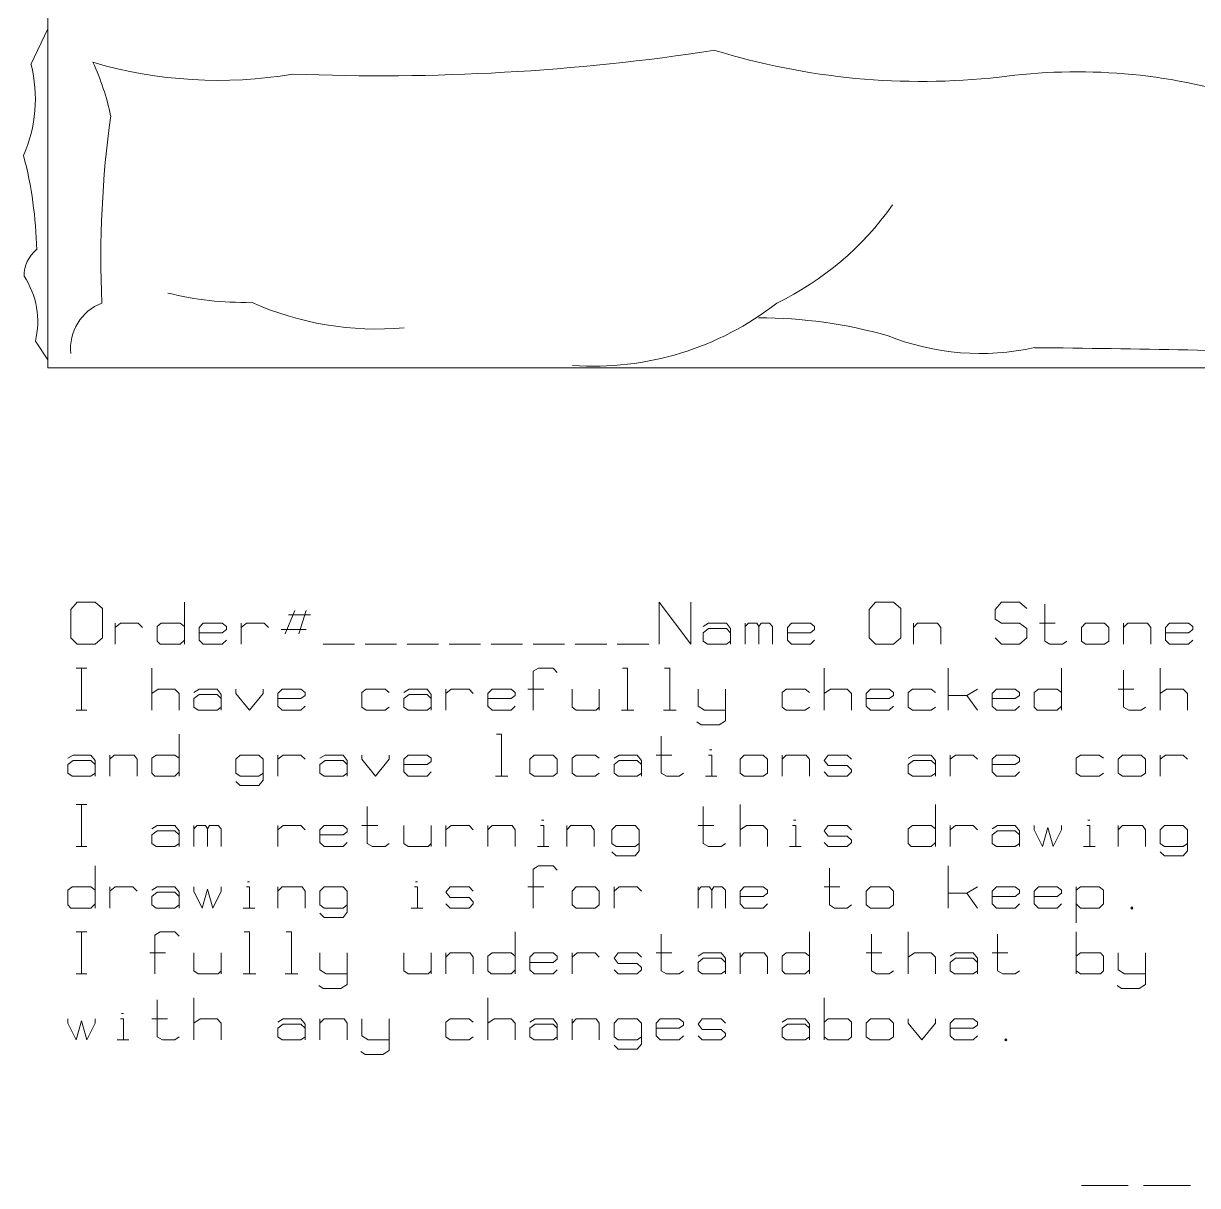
# Model space of a CAD drawing. Header units: inches. Extents: x -113 to 33, y -21 to 28.
# Drawn here: x -113.43 to -93.51, y -19.8 to -0.09 of the extents above; entities that cross this region are included whole.
import ezdxf

# ---------------------------------------------------------------- set-up
doc = ezdxf.new("R2010")
doc.units = ezdxf.units.IN
doc.header["$MEASUREMENT"] = 0
doc.layers.add('1', color=7, linetype='Continuous')

msp = doc.modelspace()

# ---------------------------------------------------------------- linework, layer by layer
at = {"color": 7, "linetype": 'Continuous', "lineweight": 5}
for p, q in [((-113.016, -0.181), (-113.304, -0.787)), ((-113.016, -5.796), (-113.229, -5.478)), ((-112.518, -9.906), (-112.625, -10.031)), ((-112.215, -9.906), (-112.518, -9.906)), ((-112.091, -10.013), (-112.215, -9.906)), ((-110.701, -9.906), (-110.701, -10.619)), ((-102.646, -10.619), (-102.646, -9.906)), ((-102.646, -9.906), (-102.111, -10.619)), ((-102.111, -10.619), (-102.111, -9.906)), ((-98.975, -9.906), (-99.082, -10.031)), ((-98.672, -9.906), (-98.975, -9.906)), ((-98.547, -10.013), (-98.672, -9.906)), ((-96.837, -9.906), (-96.944, -10.031)), ((-96.534, -9.906), (-96.837, -9.906)), ((-96.409, -10.013), (-96.534, -9.906)), ((-96.106, -9.941), (-96.106, -10.565)), ((-112.625, -10.031), (-112.625, -10.512)), ((-112.091, -10.512), (-112.091, -10.013)), ((-108.83, -10.048), (-108.99, -10.44)), ((-108.937, -10.12), (-108.562, -10.12)), ((-108.634, -10.048), (-108.758, -10.44)), ((-99.082, -10.031), (-99.082, -10.512)), ((-98.547, -10.512), (-98.547, -10.013)), ((-96.944, -10.031), (-96.944, -10.191)), ((-111.877, -10.619), (-111.877, -10.262)), ((-111.877, -10.333), (-111.788, -10.262)), ((-111.788, -10.262), (-111.485, -10.262)), ((-111.485, -10.262), (-111.414, -10.333)), ((-111.164, -10.316), (-111.093, -10.262)), ((-111.164, -10.333), (-111.164, -10.316)), ((-111.164, -10.565), (-111.164, -10.333)), ((-111.093, -10.262), (-110.772, -10.262)), ((-110.772, -10.262), (-110.701, -10.316)), ((-110.38, -10.262), (-110.451, -10.333)), ((-110.451, -10.333), (-110.451, -10.547)), ((-110.059, -10.262), (-110.38, -10.262)), ((-109.988, -10.316), (-110.059, -10.262)), ((-109.988, -10.369), (-109.988, -10.316)), ((-109.738, -10.619), (-109.738, -10.262)), ((-109.738, -10.333), (-109.649, -10.262)), ((-109.649, -10.262), (-109.346, -10.262)), ((-109.346, -10.262), (-109.275, -10.333)), ((-101.898, -10.316), (-101.809, -10.262)), ((-101.809, -10.351), (-101.898, -10.423)), ((-101.809, -10.262), (-101.506, -10.262)), ((-101.506, -10.351), (-101.809, -10.351)), ((-101.506, -10.262), (-101.434, -10.351)), ((-101.434, -10.423), (-101.506, -10.351)), ((-101.434, -10.351), (-101.434, -10.619)), ((-101.185, -10.262), (-101.185, -10.619)), ((-101.185, -10.316), (-101.131, -10.262)), ((-101.131, -10.262), (-100.989, -10.262)), ((-100.989, -10.262), (-100.953, -10.316)), ((-100.953, -10.316), (-100.918, -10.262)), ((-100.953, -10.316), (-100.953, -10.619)), ((-100.918, -10.262), (-100.775, -10.262)), ((-100.775, -10.262), (-100.722, -10.316)), ((-100.722, -10.316), (-100.722, -10.619)), ((-100.401, -10.262), (-100.472, -10.333)), ((-100.472, -10.333), (-100.472, -10.547)), ((-100.08, -10.262), (-100.401, -10.262)), ((-100.009, -10.316), (-100.08, -10.262)), ((-100.009, -10.369), (-100.009, -10.316)), ((-98.334, -10.262), (-98.334, -10.619)), ((-98.334, -10.333), (-98.262, -10.262)), ((-98.262, -10.262), (-97.924, -10.262)), ((-97.924, -10.262), (-97.87, -10.333)), ((-97.87, -10.333), (-97.87, -10.619)), ((-96.944, -10.191), (-96.837, -10.262)), ((-96.837, -10.262), (-96.534, -10.262)), ((-96.534, -10.262), (-96.409, -10.351)), ((-96.409, -10.351), (-96.409, -10.512)), ((-96.195, -10.262), (-95.928, -10.262)), ((-95.411, -10.262), (-95.482, -10.333)), ((-95.482, -10.333), (-95.482, -10.565)), ((-95.09, -10.262), (-95.411, -10.262)), ((-95.019, -10.333), (-95.09, -10.262)), ((-95.019, -10.565), (-95.019, -10.333)), ((-94.77, -10.262), (-94.77, -10.619)), ((-94.77, -10.333), (-94.698, -10.262)), ((-94.698, -10.262), (-94.36, -10.262)), ((-94.36, -10.262), (-94.306, -10.333)), ((-94.306, -10.333), (-94.306, -10.619)), ((-93.986, -10.262), (-94.057, -10.333)), ((-94.057, -10.333), (-94.057, -10.547)), ((-93.665, -10.262), (-93.986, -10.262)), ((-93.594, -10.316), (-93.665, -10.262)), ((-93.594, -10.369), (-93.594, -10.316)), ((-112.625, -10.512), (-112.518, -10.619)), ((-112.215, -10.619), (-112.091, -10.512)), ((-110.701, -10.547), (-110.772, -10.619)), ((-110.059, -10.423), (-110.451, -10.423)), ((-110.451, -10.547), (-110.38, -10.619)), ((-109.988, -10.369), (-110.059, -10.423)), ((-110.059, -10.619), (-109.988, -10.547)), ((-109.061, -10.369), (-108.634, -10.369)), ((-101.898, -10.423), (-101.898, -10.565)), ((-100.08, -10.423), (-100.472, -10.423)), ((-100.472, -10.547), (-100.401, -10.619)), ((-100.009, -10.369), (-100.08, -10.423)), ((-100.08, -10.619), (-100.009, -10.547)), ((-99.082, -10.512), (-98.975, -10.619)), ((-98.672, -10.619), (-98.547, -10.512)), ((-96.837, -10.619), (-96.944, -10.512)), ((-96.409, -10.512), (-96.534, -10.619)), ((-93.665, -10.423), (-94.057, -10.423)), ((-94.057, -10.547), (-93.986, -10.619)), ((-93.594, -10.369), (-93.665, -10.423)), ((-93.665, -10.619), (-93.594, -10.547)), ((-112.518, -10.619), (-112.215, -10.619)), ((-111.111, -10.619), (-111.164, -10.565)), ((-110.772, -10.619), (-111.111, -10.619)), ((-110.38, -10.619), (-110.059, -10.619)), ((-108.348, -10.619), (-107.814, -10.619)), ((-107.636, -10.619), (-107.101, -10.619)), ((-106.923, -10.619), (-106.388, -10.619)), ((-106.21, -10.619), (-105.675, -10.619)), ((-105.497, -10.619), (-104.963, -10.619)), ((-104.784, -10.619), (-104.25, -10.619)), ((-104.072, -10.619), (-103.537, -10.619)), ((-103.359, -10.619), (-102.824, -10.619)), ((-101.898, -10.565), (-101.826, -10.619)), ((-101.826, -10.619), (-101.506, -10.619)), ((-101.506, -10.619), (-101.434, -10.565)), ((-100.401, -10.619), (-100.08, -10.619)), ((-98.975, -10.619), (-98.672, -10.619)), ((-96.534, -10.619), (-96.837, -10.619)), ((-96.106, -10.565), (-96.017, -10.619)), ((-96.017, -10.619), (-95.803, -10.619)), ((-95.803, -10.619), (-95.732, -10.565)), ((-95.482, -10.565), (-95.411, -10.619)), ((-95.411, -10.619), (-95.09, -10.619)), ((-95.09, -10.619), (-95.019, -10.565)), ((-93.986, -10.619), (-93.665, -10.619)), ((-112.536, -11.024), (-112.358, -11.024)), ((-112.447, -11.737), (-112.447, -11.024)), ((-111.253, -11.737), (-111.253, -11.024)), ((-104.695, -11.024), (-104.784, -11.077)), ((-104.784, -11.077), (-104.784, -11.737)), ((-104.446, -11.024), (-104.695, -11.024)), ((-104.375, -11.095), (-104.446, -11.024)), ((-103.27, -11.024), (-103.181, -11.024)), ((-103.181, -11.024), (-103.181, -11.737)), ((-102.557, -11.024), (-102.468, -11.024)), ((-102.468, -11.024), (-102.468, -11.737)), ((-99.848, -11.737), (-99.848, -11.024)), ((-97.746, -11.024), (-97.746, -11.737)), ((-95.821, -11.024), (-95.821, -11.737)), ((-94.77, -11.06), (-94.77, -11.683)), ((-94.146, -11.737), (-94.146, -11.024)), ((-111.253, -11.452), (-111.146, -11.38)), ((-111.146, -11.38), (-110.861, -11.38)), ((-110.861, -11.38), (-110.79, -11.452)), ((-110.79, -11.452), (-110.79, -11.737)), ((-110.54, -11.434), (-110.451, -11.38)), ((-110.451, -11.47), (-110.54, -11.541)), ((-110.54, -11.541), (-110.54, -11.683)), ((-110.451, -11.38), (-110.148, -11.38)), ((-110.148, -11.47), (-110.451, -11.47)), ((-110.148, -11.38), (-110.077, -11.47)), ((-110.077, -11.541), (-110.148, -11.47)), ((-110.077, -11.47), (-110.077, -11.737)), ((-109.828, -11.38), (-109.828, -11.452)), ((-109.828, -11.452), (-109.596, -11.737)), ((-109.596, -11.737), (-109.364, -11.452)), ((-109.364, -11.452), (-109.364, -11.38)), ((-109.043, -11.38), (-109.115, -11.452)), ((-109.115, -11.452), (-109.115, -11.666)), ((-108.723, -11.541), (-109.115, -11.541)), ((-108.723, -11.38), (-109.043, -11.38)), ((-108.651, -11.434), (-108.723, -11.38)), ((-108.651, -11.487), (-108.723, -11.541)), ((-108.651, -11.487), (-108.651, -11.434)), ((-107.618, -11.38), (-107.689, -11.434)), ((-107.689, -11.434), (-107.689, -11.683)), ((-107.297, -11.38), (-107.618, -11.38)), ((-107.226, -11.434), (-107.297, -11.38)), ((-106.976, -11.434), (-106.887, -11.38)), ((-106.887, -11.47), (-106.976, -11.541)), ((-106.976, -11.541), (-106.976, -11.683)), ((-106.887, -11.38), (-106.584, -11.38)), ((-106.584, -11.47), (-106.887, -11.47)), ((-106.584, -11.38), (-106.513, -11.47)), ((-106.513, -11.541), (-106.584, -11.47)), ((-106.513, -11.47), (-106.513, -11.737)), ((-106.264, -11.737), (-106.264, -11.38)), ((-106.264, -11.452), (-106.174, -11.38)), ((-106.174, -11.38), (-105.872, -11.38)), ((-105.872, -11.38), (-105.8, -11.452)), ((-105.479, -11.38), (-105.551, -11.452)), ((-105.551, -11.452), (-105.551, -11.666)), ((-105.159, -11.541), (-105.551, -11.541)), ((-105.159, -11.38), (-105.479, -11.38)), ((-105.087, -11.434), (-105.159, -11.38)), ((-105.087, -11.487), (-105.159, -11.541)), ((-105.087, -11.487), (-105.087, -11.434)), ((-104.874, -11.38), (-104.606, -11.38)), ((-104.125, -11.38), (-104.125, -11.683)), ((-103.662, -11.683), (-103.662, -11.38)), ((-101.987, -11.38), (-101.987, -11.666)), ((-101.523, -11.38), (-101.523, -11.737)), ((-100.49, -11.38), (-100.561, -11.434)), ((-100.561, -11.434), (-100.561, -11.683)), ((-100.169, -11.38), (-100.49, -11.38)), ((-100.098, -11.434), (-100.169, -11.38)), ((-99.848, -11.452), (-99.741, -11.38)), ((-99.741, -11.38), (-99.456, -11.38)), ((-99.456, -11.38), (-99.385, -11.452)), ((-99.385, -11.452), (-99.385, -11.737)), ((-99.064, -11.38), (-99.136, -11.452)), ((-99.136, -11.452), (-99.136, -11.666)), ((-98.744, -11.541), (-99.136, -11.541)), ((-98.744, -11.38), (-99.064, -11.38)), ((-98.672, -11.434), (-98.744, -11.38)), ((-98.672, -11.487), (-98.744, -11.541)), ((-98.672, -11.487), (-98.672, -11.434)), ((-98.351, -11.38), (-98.423, -11.434)), ((-98.423, -11.434), (-98.423, -11.683)), ((-98.031, -11.38), (-98.351, -11.38)), ((-97.959, -11.434), (-98.031, -11.38)), ((-97.746, -11.487), (-97.425, -11.487)), ((-97.247, -11.38), (-97.425, -11.487)), ((-97.425, -11.487), (-97.247, -11.737)), ((-96.926, -11.38), (-96.997, -11.452)), ((-96.997, -11.452), (-96.997, -11.666)), ((-96.605, -11.541), (-96.997, -11.541)), ((-96.605, -11.38), (-96.926, -11.38)), ((-96.534, -11.434), (-96.605, -11.38)), ((-96.534, -11.487), (-96.605, -11.541)), ((-96.534, -11.487), (-96.534, -11.434)), ((-96.284, -11.434), (-96.213, -11.38)), ((-96.284, -11.452), (-96.284, -11.434)), ((-96.284, -11.683), (-96.284, -11.452)), ((-96.213, -11.38), (-95.892, -11.38)), ((-95.892, -11.38), (-95.821, -11.434)), ((-94.859, -11.38), (-94.591, -11.38)), ((-94.146, -11.452), (-94.039, -11.38)), ((-94.039, -11.38), (-93.754, -11.38)), ((-93.754, -11.38), (-93.683, -11.452)), ((-93.683, -11.452), (-93.683, -11.737)), ((-112.536, -11.737), (-112.358, -11.737)), ((-110.54, -11.683), (-110.469, -11.737)), ((-110.469, -11.737), (-110.148, -11.737)), ((-110.148, -11.737), (-110.077, -11.683)), ((-109.115, -11.666), (-109.043, -11.737)), ((-109.043, -11.737), (-108.723, -11.737)), ((-108.723, -11.737), (-108.651, -11.666)), ((-107.689, -11.683), (-107.618, -11.737)), ((-107.618, -11.737), (-107.297, -11.737)), ((-107.297, -11.737), (-107.226, -11.683)), ((-106.976, -11.683), (-106.905, -11.737)), ((-106.905, -11.737), (-106.584, -11.737)), ((-106.584, -11.737), (-106.513, -11.683)), ((-105.551, -11.666), (-105.479, -11.737)), ((-105.479, -11.737), (-105.159, -11.737)), ((-105.159, -11.737), (-105.087, -11.666)), ((-104.125, -11.683), (-104.054, -11.737)), ((-104.054, -11.737), (-103.715, -11.737)), ((-103.715, -11.737), (-103.662, -11.683)), ((-103.662, -11.683), (-103.662, -11.737)), ((-103.288, -11.737), (-103.074, -11.737)), ((-102.575, -11.737), (-102.361, -11.737)), ((-101.987, -11.666), (-101.88, -11.737)), ((-101.88, -11.737), (-101.523, -11.737)), ((-101.523, -11.737), (-101.523, -11.844)), ((-100.561, -11.683), (-100.49, -11.737)), ((-100.49, -11.737), (-100.169, -11.737)), ((-100.169, -11.737), (-100.098, -11.683)), ((-99.136, -11.666), (-99.064, -11.737)), ((-99.064, -11.737), (-98.744, -11.737)), ((-98.744, -11.737), (-98.672, -11.666)), ((-98.423, -11.683), (-98.351, -11.737)), ((-98.351, -11.737), (-98.031, -11.737)), ((-98.031, -11.737), (-97.959, -11.683)), ((-96.997, -11.666), (-96.926, -11.737)), ((-96.926, -11.737), (-96.605, -11.737)), ((-96.605, -11.737), (-96.534, -11.666)), ((-96.231, -11.737), (-96.284, -11.683)), ((-95.892, -11.737), (-96.231, -11.737)), ((-95.821, -11.666), (-95.892, -11.737)), ((-94.77, -11.683), (-94.681, -11.737)), ((-94.681, -11.737), (-94.467, -11.737)), ((-94.467, -11.737), (-94.395, -11.683)), ((-101.933, -11.986), (-102.005, -11.933)), ((-101.523, -11.915), (-101.63, -11.986)), ((-101.523, -11.844), (-101.523, -11.915)), ((-110.79, -12.142), (-110.79, -12.855)), ((-105.408, -12.142), (-105.319, -12.142)), ((-105.319, -12.142), (-105.319, -12.855)), ((-101.63, -11.986), (-101.933, -11.986)), ((-102.61, -12.178), (-102.61, -12.802)), ((-112.679, -12.552), (-112.59, -12.499)), ((-112.59, -12.499), (-112.287, -12.499)), ((-112.287, -12.499), (-112.215, -12.588)), ((-111.966, -12.499), (-111.966, -12.855)), ((-111.966, -12.57), (-111.895, -12.499)), ((-111.895, -12.499), (-111.556, -12.499)), ((-111.556, -12.499), (-111.503, -12.57)), ((-111.253, -12.552), (-111.182, -12.499)), ((-111.182, -12.499), (-110.861, -12.499)), ((-110.861, -12.499), (-110.79, -12.552)), ((-109.756, -12.499), (-109.828, -12.57)), ((-109.436, -12.499), (-109.756, -12.499)), ((-109.364, -12.57), (-109.436, -12.499)), ((-109.115, -12.855), (-109.115, -12.499)), ((-109.115, -12.57), (-109.026, -12.499)), ((-109.026, -12.499), (-108.723, -12.499)), ((-108.723, -12.499), (-108.651, -12.57)), ((-108.402, -12.552), (-108.313, -12.499)), ((-108.313, -12.499), (-108.01, -12.499)), ((-108.01, -12.499), (-107.939, -12.588)), ((-107.689, -12.499), (-107.689, -12.57)), ((-107.226, -12.57), (-107.226, -12.499)), ((-106.905, -12.499), (-106.976, -12.57)), ((-106.584, -12.499), (-106.905, -12.499)), ((-106.513, -12.552), (-106.584, -12.499)), ((-104.767, -12.499), (-104.838, -12.57)), ((-104.446, -12.499), (-104.767, -12.499)), ((-104.375, -12.57), (-104.446, -12.499)), ((-104.054, -12.499), (-104.125, -12.552)), ((-103.733, -12.499), (-104.054, -12.499)), ((-103.662, -12.552), (-103.733, -12.499)), ((-103.412, -12.552), (-103.323, -12.499)), ((-103.323, -12.499), (-103.02, -12.499)), ((-103.02, -12.499), (-102.949, -12.588)), ((-102.7, -12.499), (-102.432, -12.499)), ((-101.809, -12.499), (-101.755, -12.499)), ((-101.791, -12.41), (-101.755, -12.41)), ((-101.755, -12.499), (-101.755, -12.855)), ((-101.203, -12.499), (-101.274, -12.57)), ((-100.882, -12.499), (-101.203, -12.499)), ((-100.811, -12.57), (-100.882, -12.499)), ((-100.561, -12.499), (-100.561, -12.855)), ((-100.561, -12.57), (-100.49, -12.499)), ((-100.49, -12.499), (-100.151, -12.499)), ((-100.151, -12.499), (-100.098, -12.57)), ((-99.777, -12.499), (-99.848, -12.588)), ((-99.456, -12.499), (-99.777, -12.499)), ((-99.385, -12.57), (-99.456, -12.499)), ((-98.423, -12.552), (-98.334, -12.499)), ((-98.334, -12.499), (-98.031, -12.499)), ((-98.031, -12.499), (-97.959, -12.588)), ((-97.71, -12.855), (-97.71, -12.499)), ((-97.71, -12.57), (-97.621, -12.499)), ((-97.621, -12.499), (-97.318, -12.499)), ((-97.318, -12.499), (-97.247, -12.57)), ((-96.926, -12.499), (-96.997, -12.57)), ((-96.605, -12.499), (-96.926, -12.499)), ((-96.534, -12.552), (-96.605, -12.499)), ((-95.5, -12.499), (-95.572, -12.552)), ((-95.18, -12.499), (-95.5, -12.499)), ((-95.108, -12.552), (-95.18, -12.499)), ((-94.787, -12.499), (-94.859, -12.57)), ((-94.467, -12.499), (-94.787, -12.499)), ((-94.395, -12.57), (-94.467, -12.499)), ((-94.146, -12.855), (-94.146, -12.499)), ((-94.146, -12.57), (-94.057, -12.499)), ((-94.057, -12.499), (-93.754, -12.499)), ((-93.754, -12.499), (-93.683, -12.57)), ((-112.59, -12.588), (-112.679, -12.659)), ((-112.679, -12.659), (-112.679, -12.802)), ((-112.287, -12.588), (-112.59, -12.588)), ((-112.215, -12.659), (-112.287, -12.588)), ((-112.215, -12.588), (-112.215, -12.855)), ((-111.503, -12.57), (-111.503, -12.855)), ((-111.253, -12.57), (-111.253, -12.552)), ((-111.253, -12.802), (-111.253, -12.57)), ((-109.828, -12.57), (-109.828, -12.802)), ((-109.364, -12.57), (-109.364, -12.873)), ((-108.313, -12.588), (-108.402, -12.659)), ((-108.402, -12.659), (-108.402, -12.802)), ((-108.01, -12.588), (-108.313, -12.588)), ((-107.939, -12.659), (-108.01, -12.588)), ((-107.939, -12.588), (-107.939, -12.855)), ((-107.689, -12.57), (-107.457, -12.855)), ((-107.457, -12.855), (-107.226, -12.57)), ((-106.976, -12.57), (-106.976, -12.784)), ((-106.584, -12.659), (-106.976, -12.659)), ((-106.513, -12.606), (-106.584, -12.659)), ((-106.513, -12.606), (-106.513, -12.552)), ((-104.838, -12.57), (-104.838, -12.802)), ((-104.375, -12.802), (-104.375, -12.57)), ((-104.125, -12.552), (-104.125, -12.802)), ((-103.323, -12.588), (-103.412, -12.659)), ((-103.412, -12.659), (-103.412, -12.802)), ((-103.02, -12.588), (-103.323, -12.588)), ((-102.949, -12.659), (-103.02, -12.588)), ((-102.949, -12.588), (-102.949, -12.855)), ((-101.274, -12.57), (-101.274, -12.802)), ((-100.811, -12.802), (-100.811, -12.57)), ((-100.098, -12.57), (-100.098, -12.855)), ((-99.848, -12.588), (-99.777, -12.677)), ((-99.777, -12.677), (-99.474, -12.677)), ((-99.474, -12.677), (-99.456, -12.677)), ((-99.456, -12.677), (-99.385, -12.748)), ((-98.334, -12.588), (-98.423, -12.659)), ((-98.423, -12.659), (-98.423, -12.802)), ((-98.031, -12.588), (-98.334, -12.588)), ((-97.959, -12.659), (-98.031, -12.588)), ((-97.959, -12.588), (-97.959, -12.855)), ((-96.997, -12.57), (-96.997, -12.784)), ((-96.605, -12.659), (-96.997, -12.659)), ((-96.534, -12.606), (-96.605, -12.659)), ((-96.534, -12.606), (-96.534, -12.552)), ((-95.572, -12.552), (-95.572, -12.802)), ((-94.859, -12.57), (-94.859, -12.802)), ((-94.395, -12.802), (-94.395, -12.57)), ((-112.679, -12.802), (-112.607, -12.855)), ((-112.607, -12.855), (-112.287, -12.855)), ((-112.287, -12.855), (-112.215, -12.802)), ((-111.2, -12.855), (-111.253, -12.802)), ((-110.861, -12.855), (-111.2, -12.855)), ((-110.79, -12.784), (-110.861, -12.855)), ((-109.828, -12.802), (-109.756, -12.855)), ((-109.756, -13.015), (-109.828, -12.944)), ((-109.756, -12.855), (-109.436, -12.855)), ((-109.436, -12.855), (-109.364, -12.802)), ((-109.364, -12.926), (-109.436, -13.015)), ((-109.364, -12.873), (-109.364, -12.926)), ((-108.402, -12.802), (-108.331, -12.855)), ((-108.331, -12.855), (-108.01, -12.855)), ((-108.01, -12.855), (-107.939, -12.802)), ((-106.976, -12.784), (-106.905, -12.855)), ((-106.905, -12.855), (-106.584, -12.855)), ((-106.584, -12.855), (-106.513, -12.784)), ((-105.426, -12.855), (-105.212, -12.855)), ((-104.838, -12.802), (-104.767, -12.855)), ((-104.767, -12.855), (-104.446, -12.855)), ((-104.446, -12.855), (-104.375, -12.802)), ((-104.125, -12.802), (-104.054, -12.855)), ((-104.054, -12.855), (-103.733, -12.855)), ((-103.733, -12.855), (-103.662, -12.802)), ((-103.412, -12.802), (-103.341, -12.855)), ((-103.341, -12.855), (-103.02, -12.855)), ((-103.02, -12.855), (-102.949, -12.802)), ((-102.61, -12.802), (-102.521, -12.855)), ((-102.521, -12.855), (-102.308, -12.855)), ((-102.308, -12.855), (-102.236, -12.802)), ((-101.862, -12.855), (-101.666, -12.855)), ((-101.274, -12.802), (-101.203, -12.855)), ((-101.203, -12.855), (-100.882, -12.855)), ((-100.882, -12.855), (-100.811, -12.802)), ((-99.777, -12.855), (-99.848, -12.784)), ((-99.456, -12.855), (-99.777, -12.855)), ((-99.385, -12.784), (-99.456, -12.855)), ((-99.385, -12.748), (-99.385, -12.784)), ((-98.423, -12.802), (-98.351, -12.855)), ((-98.351, -12.855), (-98.031, -12.855)), ((-98.031, -12.855), (-97.959, -12.802)), ((-96.997, -12.784), (-96.926, -12.855)), ((-96.926, -12.855), (-96.605, -12.855)), ((-96.605, -12.855), (-96.534, -12.784)), ((-95.572, -12.802), (-95.5, -12.855)), ((-95.5, -12.855), (-95.18, -12.855)), ((-95.18, -12.855), (-95.108, -12.802)), ((-94.859, -12.802), (-94.787, -12.855)), ((-94.787, -12.855), (-94.467, -12.855)), ((-94.467, -12.855), (-94.395, -12.802)), ((-109.436, -13.015), (-109.756, -13.015)), ((-112.536, -13.336), (-112.358, -13.336)), ((-112.447, -14.049), (-112.447, -13.336)), ((-101.274, -14.049), (-101.274, -13.336)), ((-97.959, -13.336), (-97.959, -14.049)), ((-107.6, -13.372), (-107.6, -13.996)), ((-101.898, -13.372), (-101.898, -13.996)), ((-111.253, -13.746), (-111.164, -13.693)), ((-111.164, -13.693), (-110.861, -13.693)), ((-110.861, -13.693), (-110.79, -13.782)), ((-110.54, -13.693), (-110.54, -14.049)), ((-110.54, -13.746), (-110.487, -13.693)), ((-110.487, -13.693), (-110.344, -13.693)), ((-110.344, -13.693), (-110.309, -13.746)), ((-110.309, -13.746), (-110.273, -13.693)), ((-110.273, -13.693), (-110.13, -13.693)), ((-110.13, -13.693), (-110.077, -13.746)), ((-109.115, -14.049), (-109.115, -13.693)), ((-109.115, -13.764), (-109.026, -13.693)), ((-109.026, -13.693), (-108.723, -13.693)), ((-108.723, -13.693), (-108.651, -13.764)), ((-108.331, -13.693), (-108.402, -13.764)), ((-108.01, -13.693), (-108.331, -13.693)), ((-107.939, -13.746), (-108.01, -13.693)), ((-107.689, -13.693), (-107.422, -13.693)), ((-106.976, -13.693), (-106.976, -13.996)), ((-106.513, -13.996), (-106.513, -13.693)), ((-106.264, -14.049), (-106.264, -13.693)), ((-106.264, -13.764), (-106.174, -13.693)), ((-106.174, -13.693), (-105.872, -13.693)), ((-105.872, -13.693), (-105.8, -13.764)), ((-105.551, -13.693), (-105.551, -14.049)), ((-105.551, -13.764), (-105.479, -13.693)), ((-105.479, -13.693), (-105.141, -13.693)), ((-105.141, -13.693), (-105.087, -13.764)), ((-104.66, -13.693), (-104.606, -13.693)), ((-104.642, -13.604), (-104.606, -13.604)), ((-104.606, -13.693), (-104.606, -14.049)), ((-104.215, -13.693), (-104.215, -14.049)), ((-104.215, -13.764), (-104.143, -13.693)), ((-104.143, -13.693), (-103.805, -13.693)), ((-103.805, -13.693), (-103.751, -13.764)), ((-103.377, -13.693), (-103.448, -13.764)), ((-103.056, -13.693), (-103.377, -13.693)), ((-102.985, -13.764), (-103.056, -13.693)), ((-101.987, -13.693), (-101.719, -13.693)), ((-101.274, -13.764), (-101.167, -13.693)), ((-101.167, -13.693), (-100.882, -13.693)), ((-100.882, -13.693), (-100.811, -13.764)), ((-100.383, -13.693), (-100.329, -13.693)), ((-100.365, -13.604), (-100.329, -13.604)), ((-100.329, -13.693), (-100.329, -14.049)), ((-99.777, -13.693), (-99.848, -13.782)), ((-99.456, -13.693), (-99.777, -13.693)), ((-99.385, -13.764), (-99.456, -13.693)), ((-98.423, -13.746), (-98.351, -13.693)), ((-98.351, -13.693), (-98.031, -13.693)), ((-98.031, -13.693), (-97.959, -13.746)), ((-97.71, -14.049), (-97.71, -13.693)), ((-97.71, -13.764), (-97.621, -13.693)), ((-97.621, -13.693), (-97.318, -13.693)), ((-97.318, -13.693), (-97.247, -13.764)), ((-96.997, -13.746), (-96.908, -13.693)), ((-96.908, -13.693), (-96.605, -13.693)), ((-96.605, -13.693), (-96.534, -13.782)), ((-96.284, -13.693), (-96.284, -13.764)), ((-96.142, -14.049), (-96.053, -13.728)), ((-96.053, -13.728), (-95.964, -14.049)), ((-95.821, -13.764), (-95.821, -13.693)), ((-95.393, -13.693), (-95.34, -13.693)), ((-95.376, -13.604), (-95.34, -13.604)), ((-95.34, -13.693), (-95.34, -14.049)), ((-94.859, -13.693), (-94.859, -14.049)), ((-94.859, -13.764), (-94.787, -13.693)), ((-94.787, -13.693), (-94.449, -13.693)), ((-94.449, -13.693), (-94.395, -13.764)), ((-94.075, -13.693), (-94.146, -13.764)), ((-93.754, -13.693), (-94.075, -13.693)), ((-93.683, -13.764), (-93.754, -13.693)), ((-111.164, -13.782), (-111.253, -13.853)), ((-111.253, -13.853), (-111.253, -13.996)), ((-110.861, -13.782), (-111.164, -13.782)), ((-110.79, -13.853), (-110.861, -13.782)), ((-110.79, -13.782), (-110.79, -14.049)), ((-110.309, -13.746), (-110.309, -14.049)), ((-110.077, -13.746), (-110.077, -14.049)), ((-108.402, -13.764), (-108.402, -13.978)), ((-108.01, -13.853), (-108.402, -13.853)), ((-107.939, -13.8), (-108.01, -13.853)), ((-107.939, -13.8), (-107.939, -13.746)), ((-105.087, -13.764), (-105.087, -14.049)), ((-103.751, -13.764), (-103.751, -14.049)), ((-103.448, -13.764), (-103.448, -13.996)), ((-102.985, -13.764), (-102.985, -14.067)), ((-100.811, -13.764), (-100.811, -14.049)), ((-99.848, -13.782), (-99.777, -13.871)), ((-99.777, -13.871), (-99.474, -13.871)), ((-99.474, -13.871), (-99.456, -13.871)), ((-99.456, -13.871), (-99.385, -13.942)), ((-99.385, -13.942), (-99.385, -13.978)), ((-98.423, -13.764), (-98.423, -13.746)), ((-98.423, -13.996), (-98.423, -13.764)), ((-96.908, -13.782), (-96.997, -13.853)), ((-96.997, -13.853), (-96.997, -13.996)), ((-96.605, -13.782), (-96.908, -13.782)), ((-96.534, -13.853), (-96.605, -13.782)), ((-96.534, -13.782), (-96.534, -14.049)), ((-96.284, -13.764), (-96.142, -14.049)), ((-95.964, -14.049), (-95.821, -13.764)), ((-94.395, -13.764), (-94.395, -14.049)), ((-94.146, -13.764), (-94.146, -13.996)), ((-93.683, -13.764), (-93.683, -14.067)), ((-112.536, -14.049), (-112.358, -14.049)), ((-111.253, -13.996), (-111.182, -14.049)), ((-111.182, -14.049), (-110.861, -14.049)), ((-110.861, -14.049), (-110.79, -13.996)), ((-108.402, -13.978), (-108.331, -14.049)), ((-108.331, -14.049), (-108.01, -14.049)), ((-108.01, -14.049), (-107.939, -13.978)), ((-107.6, -13.996), (-107.511, -14.049)), ((-107.511, -14.049), (-107.297, -14.049)), ((-107.297, -14.049), (-107.226, -13.996)), ((-106.976, -13.996), (-106.905, -14.049)), ((-106.905, -14.049), (-106.566, -14.049)), ((-106.566, -14.049), (-106.513, -13.996)), ((-106.513, -13.996), (-106.513, -14.049)), ((-104.713, -14.049), (-104.517, -14.049)), ((-103.448, -13.996), (-103.377, -14.049)), ((-103.377, -14.209), (-103.448, -14.138)), ((-103.377, -14.049), (-103.056, -14.049)), ((-103.056, -14.049), (-102.985, -13.996)), ((-102.985, -14.12), (-103.056, -14.209)), ((-102.985, -14.067), (-102.985, -14.12)), ((-101.898, -13.996), (-101.809, -14.049)), ((-101.809, -14.049), (-101.595, -14.049)), ((-101.595, -14.049), (-101.523, -13.996)), ((-100.436, -14.049), (-100.24, -14.049)), ((-99.777, -14.049), (-99.848, -13.978)), ((-99.456, -14.049), (-99.777, -14.049)), ((-99.385, -13.978), (-99.456, -14.049)), ((-98.369, -14.049), (-98.423, -13.996)), ((-98.031, -14.049), (-98.369, -14.049)), ((-97.959, -13.978), (-98.031, -14.049)), ((-96.997, -13.996), (-96.926, -14.049)), ((-96.926, -14.049), (-96.605, -14.049)), ((-96.605, -14.049), (-96.534, -13.996)), ((-95.447, -14.049), (-95.251, -14.049)), ((-94.146, -13.996), (-94.075, -14.049)), ((-94.075, -14.209), (-94.146, -14.138)), ((-94.075, -14.049), (-93.754, -14.049)), ((-93.754, -14.049), (-93.683, -13.996)), ((-93.683, -14.12), (-93.754, -14.209)), ((-93.683, -14.067), (-93.683, -14.12)), ((-103.056, -14.209), (-103.377, -14.209)), ((-93.754, -14.209), (-94.075, -14.209)), ((-112.215, -14.379), (-112.215, -15.092)), ((-104.695, -14.379), (-104.784, -14.432)), ((-104.784, -14.432), (-104.784, -15.092)), ((-104.446, -14.379), (-104.695, -14.379)), ((-104.375, -14.45), (-104.446, -14.379)), ((-99.759, -14.414), (-99.759, -15.038)), ((-97.746, -14.379), (-97.746, -15.092)), ((-112.679, -14.789), (-112.607, -14.735)), ((-112.607, -14.735), (-112.287, -14.735)), ((-112.287, -14.735), (-112.215, -14.789)), ((-111.966, -15.092), (-111.966, -14.735)), ((-111.966, -14.806), (-111.877, -14.735)), ((-111.877, -14.735), (-111.574, -14.735)), ((-111.574, -14.735), (-111.503, -14.806)), ((-111.253, -14.789), (-111.164, -14.735)), ((-111.164, -14.735), (-110.861, -14.735)), ((-110.861, -14.735), (-110.79, -14.824)), ((-110.54, -14.735), (-110.54, -14.806)), ((-110.077, -14.806), (-110.077, -14.735)), ((-109.649, -14.735), (-109.596, -14.735)), ((-109.632, -14.646), (-109.596, -14.646)), ((-109.596, -14.735), (-109.596, -15.092)), ((-109.115, -14.735), (-109.115, -15.092)), ((-109.115, -14.806), (-109.043, -14.735)), ((-109.043, -14.735), (-108.705, -14.735)), ((-108.705, -14.735), (-108.651, -14.806)), ((-108.331, -14.735), (-108.402, -14.806)), ((-108.01, -14.735), (-108.331, -14.735)), ((-107.939, -14.806), (-108.01, -14.735)), ((-106.798, -14.735), (-106.745, -14.735)), ((-106.78, -14.646), (-106.745, -14.646)), ((-106.745, -14.735), (-106.745, -15.092)), ((-106.192, -14.735), (-106.264, -14.824)), ((-105.872, -14.735), (-106.192, -14.735)), ((-105.8, -14.806), (-105.872, -14.735)), ((-104.874, -14.735), (-104.606, -14.735)), ((-104.054, -14.735), (-104.125, -14.806)), ((-103.733, -14.735), (-104.054, -14.735)), ((-103.662, -14.806), (-103.733, -14.735)), ((-103.412, -15.092), (-103.412, -14.735)), ((-103.412, -14.806), (-103.323, -14.735)), ((-103.323, -14.735), (-103.02, -14.735)), ((-103.02, -14.735), (-102.949, -14.806)), ((-101.987, -14.735), (-101.987, -15.092)), ((-101.987, -14.789), (-101.933, -14.735)), ((-101.933, -14.735), (-101.791, -14.735)), ((-101.791, -14.735), (-101.755, -14.789)), ((-101.755, -14.789), (-101.719, -14.735)), ((-101.719, -14.735), (-101.577, -14.735)), ((-101.577, -14.735), (-101.523, -14.789)), ((-101.203, -14.735), (-101.274, -14.806)), ((-100.882, -14.735), (-101.203, -14.735)), ((-100.811, -14.789), (-100.882, -14.735)), ((-99.848, -14.735), (-99.581, -14.735)), ((-99.064, -14.735), (-99.136, -14.806)), ((-98.744, -14.735), (-99.064, -14.735)), ((-98.672, -14.806), (-98.744, -14.735)), ((-97.247, -14.735), (-97.425, -14.842)), ((-96.926, -14.735), (-96.997, -14.806)), ((-96.605, -14.735), (-96.926, -14.735)), ((-96.534, -14.789), (-96.605, -14.735)), ((-96.213, -14.735), (-96.284, -14.806)), ((-95.892, -14.735), (-96.213, -14.735)), ((-95.821, -14.789), (-95.892, -14.735)), ((-95.572, -14.789), (-95.5, -14.735)), ((-95.572, -15.341), (-95.572, -14.735)), ((-95.5, -14.735), (-95.18, -14.735)), ((-95.18, -14.735), (-95.108, -14.789)), ((-112.679, -14.806), (-112.679, -14.789)), ((-112.679, -15.038), (-112.679, -14.806)), ((-111.164, -14.824), (-111.253, -14.896)), ((-111.253, -14.896), (-111.253, -15.038)), ((-110.861, -14.824), (-111.164, -14.824)), ((-110.79, -14.896), (-110.861, -14.824)), ((-110.79, -14.824), (-110.79, -15.092)), ((-110.54, -14.806), (-110.398, -15.092)), ((-110.398, -15.092), (-110.309, -14.771)), ((-110.309, -14.771), (-110.22, -15.092)), ((-110.22, -15.092), (-110.077, -14.806)), ((-108.651, -14.806), (-108.651, -15.092)), ((-108.402, -14.806), (-108.402, -15.038)), ((-107.939, -14.806), (-107.939, -15.109)), ((-106.264, -14.824), (-106.192, -14.913)), ((-106.192, -14.913), (-105.889, -14.913)), ((-105.889, -14.913), (-105.872, -14.913)), ((-105.872, -14.913), (-105.8, -14.985)), ((-104.125, -14.806), (-104.125, -15.038)), ((-103.662, -15.038), (-103.662, -14.806)), ((-101.755, -14.789), (-101.755, -15.092)), ((-101.523, -14.789), (-101.523, -15.092)), ((-101.274, -14.806), (-101.274, -15.02)), ((-100.882, -14.896), (-101.274, -14.896)), ((-100.811, -14.842), (-100.882, -14.896)), ((-100.811, -14.842), (-100.811, -14.789)), ((-99.136, -14.806), (-99.136, -15.038)), ((-98.672, -15.038), (-98.672, -14.806)), ((-97.746, -14.842), (-97.425, -14.842)), ((-97.425, -14.842), (-97.247, -15.092)), ((-96.997, -14.806), (-96.997, -15.02)), ((-96.605, -14.896), (-96.997, -14.896)), ((-96.534, -14.842), (-96.605, -14.896)), ((-96.534, -14.842), (-96.534, -14.789)), ((-96.284, -14.806), (-96.284, -15.02)), ((-95.892, -14.896), (-96.284, -14.896)), ((-95.821, -14.842), (-95.892, -14.896)), ((-95.821, -14.842), (-95.821, -14.789)), ((-95.108, -14.789), (-95.108, -15.02)), ((-112.625, -15.092), (-112.679, -15.038)), ((-112.287, -15.092), (-112.625, -15.092)), ((-112.215, -15.02), (-112.287, -15.092)), ((-111.253, -15.038), (-111.182, -15.092)), ((-111.182, -15.092), (-110.861, -15.092)), ((-110.861, -15.092), (-110.79, -15.038)), ((-109.703, -15.092), (-109.507, -15.092)), ((-108.402, -15.038), (-108.331, -15.092)), ((-108.331, -15.092), (-108.01, -15.092)), ((-108.01, -15.092), (-107.939, -15.038)), ((-107.939, -15.109), (-107.939, -15.163)), ((-106.852, -15.092), (-106.656, -15.092)), ((-106.192, -15.092), (-106.264, -15.02)), ((-105.872, -15.092), (-106.192, -15.092)), ((-105.8, -15.02), (-105.872, -15.092)), ((-105.8, -14.985), (-105.8, -15.02)), ((-104.125, -15.038), (-104.054, -15.092)), ((-104.054, -15.092), (-103.733, -15.092)), ((-103.733, -15.092), (-103.662, -15.038)), ((-101.274, -15.02), (-101.203, -15.092)), ((-101.203, -15.092), (-100.882, -15.092)), ((-100.882, -15.092), (-100.811, -15.02)), ((-99.759, -15.038), (-99.67, -15.092)), ((-99.67, -15.092), (-99.456, -15.092)), ((-99.456, -15.092), (-99.385, -15.038)), ((-99.136, -15.038), (-99.064, -15.092)), ((-99.064, -15.092), (-98.744, -15.092)), ((-98.744, -15.092), (-98.672, -15.038)), ((-96.997, -15.02), (-96.926, -15.092)), ((-96.926, -15.092), (-96.605, -15.092)), ((-96.605, -15.092), (-96.534, -15.02)), ((-96.284, -15.02), (-96.213, -15.092)), ((-96.213, -15.092), (-95.892, -15.092)), ((-95.892, -15.092), (-95.821, -15.02)), ((-95.5, -15.092), (-95.572, -15.02)), ((-95.18, -15.092), (-95.5, -15.092)), ((-95.108, -15.02), (-95.18, -15.092)), ((-94.627, -15.074), (-94.645, -15.092)), ((-94.645, -15.092), (-94.627, -15.109)), ((-94.609, -15.092), (-94.627, -15.074)), ((-94.627, -15.109), (-94.609, -15.092)), ((-108.331, -15.252), (-108.402, -15.181)), ((-108.01, -15.252), (-108.331, -15.252)), ((-107.939, -15.163), (-108.01, -15.252)), ((-112.536, -15.497), (-112.358, -15.497)), ((-112.447, -16.21), (-112.447, -15.497)), ((-111.111, -15.497), (-111.2, -15.551)), ((-110.861, -15.497), (-111.111, -15.497)), ((-110.79, -15.568), (-110.861, -15.497)), ((-109.685, -15.497), (-109.596, -15.497)), ((-109.596, -15.497), (-109.596, -16.21)), ((-108.972, -15.497), (-108.883, -15.497)), ((-108.883, -15.497), (-108.883, -16.21)), ((-105.087, -15.497), (-105.087, -16.21)), ((-102.61, -15.533), (-102.61, -16.156)), ((-100.098, -15.497), (-100.098, -16.21)), ((-99.046, -15.533), (-99.046, -16.156)), ((-98.423, -16.21), (-98.423, -15.497)), ((-96.908, -15.533), (-96.908, -16.156)), ((-95.572, -15.497), (-95.572, -16.21)), ((-111.2, -15.551), (-111.2, -16.21)), ((-111.289, -15.853), (-111.021, -15.853)), ((-110.54, -15.853), (-110.54, -16.156)), ((-110.077, -16.156), (-110.077, -15.853)), ((-108.402, -15.853), (-108.402, -16.139)), ((-107.939, -15.853), (-107.939, -16.21)), ((-106.976, -15.853), (-106.976, -16.156)), ((-106.513, -16.156), (-106.513, -15.853)), ((-106.264, -15.853), (-106.264, -16.21)), ((-106.264, -15.925), (-106.192, -15.853)), ((-106.192, -15.853), (-105.854, -15.853)), ((-105.854, -15.853), (-105.8, -15.925)), ((-105.8, -15.925), (-105.8, -16.21)), ((-105.551, -15.907), (-105.479, -15.853)), ((-105.551, -15.925), (-105.551, -15.907)), ((-105.551, -16.156), (-105.551, -15.925)), ((-105.479, -15.853), (-105.159, -15.853)), ((-105.159, -15.853), (-105.087, -15.907)), ((-104.767, -15.853), (-104.838, -15.925)), ((-104.838, -15.925), (-104.838, -16.139)), ((-104.446, -15.853), (-104.767, -15.853)), ((-104.375, -15.907), (-104.446, -15.853)), ((-104.375, -15.96), (-104.375, -15.907)), ((-104.125, -16.21), (-104.125, -15.853)), ((-104.125, -15.925), (-104.036, -15.853)), ((-104.036, -15.853), (-103.733, -15.853)), ((-103.733, -15.853), (-103.662, -15.925)), ((-103.341, -15.853), (-103.412, -15.943)), ((-103.02, -15.853), (-103.341, -15.853)), ((-102.949, -15.925), (-103.02, -15.853)), ((-102.7, -15.853), (-102.432, -15.853)), ((-101.987, -15.907), (-101.898, -15.853)), ((-101.898, -15.853), (-101.595, -15.853)), ((-101.595, -15.853), (-101.523, -15.943)), ((-101.274, -15.853), (-101.274, -16.21)), ((-101.274, -15.925), (-101.203, -15.853)), ((-101.203, -15.853), (-100.864, -15.853)), ((-100.864, -15.853), (-100.811, -15.925)), ((-100.811, -15.925), (-100.811, -16.21)), ((-100.561, -15.907), (-100.49, -15.853)), ((-100.561, -15.925), (-100.561, -15.907)), ((-100.561, -16.156), (-100.561, -15.925)), ((-100.49, -15.853), (-100.169, -15.853)), ((-100.169, -15.853), (-100.098, -15.907)), ((-99.136, -15.853), (-98.868, -15.853)), ((-98.423, -15.925), (-98.316, -15.853)), ((-98.316, -15.853), (-98.031, -15.853)), ((-98.031, -15.853), (-97.959, -15.925)), ((-97.959, -15.925), (-97.959, -16.21)), ((-97.71, -15.907), (-97.621, -15.853)), ((-97.621, -15.853), (-97.318, -15.853)), ((-97.318, -15.853), (-97.247, -15.943)), ((-96.997, -15.853), (-96.73, -15.853)), ((-95.5, -15.853), (-95.572, -15.907)), ((-95.162, -15.853), (-95.5, -15.853)), ((-95.108, -15.907), (-95.162, -15.853)), ((-95.108, -16.156), (-95.108, -15.907)), ((-94.859, -15.853), (-94.859, -16.139)), ((-94.395, -15.853), (-94.395, -16.21)), ((-104.446, -16.014), (-104.838, -16.014)), ((-104.375, -15.96), (-104.446, -16.014)), ((-103.412, -15.943), (-103.341, -16.032)), ((-103.341, -16.032), (-103.038, -16.032)), ((-103.038, -16.032), (-103.02, -16.032)), ((-103.02, -16.032), (-102.949, -16.103)), ((-102.949, -16.103), (-102.949, -16.139)), ((-101.898, -15.943), (-101.987, -16.014)), ((-101.987, -16.014), (-101.987, -16.156)), ((-101.595, -15.943), (-101.898, -15.943)), ((-101.523, -16.014), (-101.595, -15.943)), ((-101.523, -15.943), (-101.523, -16.21)), ((-97.621, -15.943), (-97.71, -16.014)), ((-97.71, -16.014), (-97.71, -16.156)), ((-97.318, -15.943), (-97.621, -15.943)), ((-97.247, -16.014), (-97.318, -15.943)), ((-97.247, -15.943), (-97.247, -16.21)), ((-112.536, -16.21), (-112.358, -16.21)), ((-110.54, -16.156), (-110.469, -16.21)), ((-110.469, -16.21), (-110.13, -16.21)), ((-110.13, -16.21), (-110.077, -16.156)), ((-110.077, -16.156), (-110.077, -16.21)), ((-109.703, -16.21), (-109.489, -16.21)), ((-108.99, -16.21), (-108.776, -16.21)), ((-108.402, -16.139), (-108.295, -16.21)), ((-108.295, -16.21), (-107.939, -16.21)), ((-107.939, -16.21), (-107.939, -16.317)), ((-107.939, -16.317), (-107.939, -16.388)), ((-106.976, -16.156), (-106.905, -16.21)), ((-106.905, -16.21), (-106.566, -16.21)), ((-106.566, -16.21), (-106.513, -16.156)), ((-106.513, -16.156), (-106.513, -16.21)), ((-105.497, -16.21), (-105.551, -16.156)), ((-105.159, -16.21), (-105.497, -16.21)), ((-105.087, -16.139), (-105.159, -16.21)), ((-104.838, -16.139), (-104.767, -16.21)), ((-104.767, -16.21), (-104.446, -16.21)), ((-104.446, -16.21), (-104.375, -16.139)), ((-103.341, -16.21), (-103.412, -16.139)), ((-103.02, -16.21), (-103.341, -16.21)), ((-102.949, -16.139), (-103.02, -16.21)), ((-102.61, -16.156), (-102.521, -16.21)), ((-102.521, -16.21), (-102.308, -16.21)), ((-102.308, -16.21), (-102.236, -16.156)), ((-101.987, -16.156), (-101.915, -16.21)), ((-101.915, -16.21), (-101.595, -16.21)), ((-101.595, -16.21), (-101.523, -16.156)), ((-100.508, -16.21), (-100.561, -16.156)), ((-100.169, -16.21), (-100.508, -16.21)), ((-100.098, -16.139), (-100.169, -16.21)), ((-99.046, -16.156), (-98.957, -16.21)), ((-98.957, -16.21), (-98.744, -16.21)), ((-98.744, -16.21), (-98.672, -16.156)), ((-97.71, -16.156), (-97.639, -16.21)), ((-97.639, -16.21), (-97.318, -16.21)), ((-97.318, -16.21), (-97.247, -16.156)), ((-96.908, -16.156), (-96.819, -16.21)), ((-96.819, -16.21), (-96.605, -16.21)), ((-96.605, -16.21), (-96.534, -16.156)), ((-95.572, -16.156), (-95.5, -16.21)), ((-95.5, -16.21), (-95.162, -16.21)), ((-95.162, -16.21), (-95.108, -16.156)), ((-94.859, -16.139), (-94.752, -16.21)), ((-94.752, -16.21), (-94.395, -16.21)), ((-94.395, -16.21), (-94.395, -16.317)), ((-94.395, -16.317), (-94.395, -16.388)), ((-108.348, -16.459), (-108.42, -16.406)), ((-108.046, -16.459), (-108.348, -16.459)), ((-107.939, -16.388), (-108.046, -16.459)), ((-94.805, -16.459), (-94.877, -16.406)), ((-94.502, -16.459), (-94.805, -16.459)), ((-94.395, -16.388), (-94.502, -16.459)), ((-111.164, -16.651), (-111.164, -17.275)), ((-110.54, -17.328), (-110.54, -16.615)), ((-105.551, -17.328), (-105.551, -16.615)), ((-99.848, -16.615), (-99.848, -17.328)), ((-111.77, -16.883), (-111.734, -16.883)), ((-112.679, -16.972), (-112.679, -17.043)), ((-112.679, -17.043), (-112.536, -17.328)), ((-112.536, -17.328), (-112.447, -17.007)), ((-112.447, -17.007), (-112.358, -17.328)), ((-112.358, -17.328), (-112.215, -17.043)), ((-112.215, -17.043), (-112.215, -16.972)), ((-111.788, -16.972), (-111.734, -16.972)), ((-111.734, -16.972), (-111.734, -17.328)), ((-111.253, -16.972), (-110.986, -16.972)), ((-110.54, -17.043), (-110.433, -16.972)), ((-110.433, -16.972), (-110.148, -16.972)), ((-110.148, -16.972), (-110.077, -17.043)), ((-110.077, -17.043), (-110.077, -17.328)), ((-109.115, -17.025), (-109.026, -16.972)), ((-109.026, -17.061), (-109.115, -17.132)), ((-109.026, -16.972), (-108.723, -16.972)), ((-108.723, -17.061), (-109.026, -17.061)), ((-108.723, -16.972), (-108.651, -17.061)), ((-108.651, -17.132), (-108.723, -17.061)), ((-108.651, -17.061), (-108.651, -17.328)), ((-108.402, -16.972), (-108.402, -17.328)), ((-108.402, -17.043), (-108.331, -16.972)), ((-108.331, -16.972), (-107.992, -16.972)), ((-107.992, -16.972), (-107.939, -17.043)), ((-107.939, -17.043), (-107.939, -17.328)), ((-107.689, -16.972), (-107.689, -17.257)), ((-107.226, -16.972), (-107.226, -17.328)), ((-106.192, -16.972), (-106.264, -17.025)), ((-106.264, -17.025), (-106.264, -17.275)), ((-105.872, -16.972), (-106.192, -16.972)), ((-105.8, -17.025), (-105.872, -16.972)), ((-105.551, -17.043), (-105.444, -16.972)), ((-105.444, -16.972), (-105.159, -16.972)), ((-105.159, -16.972), (-105.087, -17.043)), ((-105.087, -17.043), (-105.087, -17.328)), ((-104.838, -17.025), (-104.749, -16.972)), ((-104.749, -17.061), (-104.838, -17.132)), ((-104.749, -16.972), (-104.446, -16.972)), ((-104.446, -17.061), (-104.749, -17.061)), ((-104.446, -16.972), (-104.375, -17.061)), ((-104.375, -17.132), (-104.446, -17.061)), ((-104.375, -17.061), (-104.375, -17.328)), ((-104.125, -16.972), (-104.125, -17.328)), ((-104.125, -17.043), (-104.054, -16.972)), ((-104.054, -16.972), (-103.715, -16.972)), ((-103.715, -16.972), (-103.662, -17.043)), ((-103.662, -17.043), (-103.662, -17.328)), ((-103.341, -16.972), (-103.412, -17.043)), ((-103.412, -17.043), (-103.412, -17.275)), ((-103.02, -16.972), (-103.341, -16.972)), ((-102.949, -17.043), (-103.02, -16.972)), ((-102.949, -17.043), (-102.949, -17.346)), ((-102.628, -16.972), (-102.7, -17.043)), ((-102.7, -17.043), (-102.7, -17.257)), ((-102.308, -16.972), (-102.628, -16.972)), ((-102.236, -17.025), (-102.308, -16.972)), ((-102.236, -17.079), (-102.308, -17.132)), ((-102.236, -17.079), (-102.236, -17.025)), ((-101.915, -16.972), (-101.987, -17.061)), ((-101.987, -17.061), (-101.915, -17.15)), ((-101.595, -16.972), (-101.915, -16.972)), ((-101.523, -17.043), (-101.595, -16.972)), ((-100.561, -17.025), (-100.472, -16.972)), ((-100.472, -17.061), (-100.561, -17.132)), ((-100.472, -16.972), (-100.169, -16.972)), ((-100.169, -17.061), (-100.472, -17.061)), ((-100.169, -16.972), (-100.098, -17.061)), ((-100.098, -17.132), (-100.169, -17.061)), ((-100.098, -17.061), (-100.098, -17.328)), ((-99.777, -16.972), (-99.848, -17.025)), ((-99.438, -16.972), (-99.777, -16.972)), ((-99.385, -17.025), (-99.438, -16.972)), ((-99.385, -17.275), (-99.385, -17.025)), ((-99.064, -16.972), (-99.136, -17.043)), ((-99.136, -17.043), (-99.136, -17.275)), ((-98.744, -16.972), (-99.064, -16.972)), ((-98.672, -17.043), (-98.744, -16.972)), ((-98.672, -17.275), (-98.672, -17.043)), ((-98.423, -16.972), (-98.423, -17.043)), ((-98.423, -17.043), (-98.191, -17.328)), ((-98.191, -17.328), (-97.959, -17.043)), ((-97.959, -17.043), (-97.959, -16.972)), ((-97.639, -16.972), (-97.71, -17.043)), ((-97.71, -17.043), (-97.71, -17.257)), ((-97.318, -16.972), (-97.639, -16.972)), ((-97.247, -17.025), (-97.318, -16.972)), ((-97.247, -17.079), (-97.318, -17.132)), ((-97.247, -17.079), (-97.247, -17.025)), ((-111.841, -17.328), (-111.645, -17.328)), ((-111.164, -17.275), (-111.075, -17.328)), ((-111.075, -17.328), (-110.861, -17.328)), ((-110.861, -17.328), (-110.79, -17.275)), ((-109.115, -17.132), (-109.115, -17.275)), ((-109.115, -17.275), (-109.043, -17.328)), ((-109.043, -17.328), (-108.723, -17.328)), ((-108.723, -17.328), (-108.651, -17.275)), ((-107.689, -17.257), (-107.582, -17.328)), ((-107.582, -17.328), (-107.226, -17.328)), ((-107.226, -17.328), (-107.226, -17.435)), ((-106.264, -17.275), (-106.192, -17.328)), ((-106.192, -17.328), (-105.872, -17.328)), ((-105.872, -17.328), (-105.8, -17.275)), ((-104.838, -17.132), (-104.838, -17.275)), ((-104.838, -17.275), (-104.767, -17.328)), ((-104.767, -17.328), (-104.446, -17.328)), ((-104.446, -17.328), (-104.375, -17.275)), ((-103.412, -17.275), (-103.341, -17.328)), ((-103.341, -17.328), (-103.02, -17.328)), ((-103.02, -17.328), (-102.949, -17.275)), ((-102.308, -17.132), (-102.7, -17.132)), ((-102.7, -17.257), (-102.628, -17.328)), ((-102.628, -17.328), (-102.308, -17.328)), ((-102.308, -17.328), (-102.236, -17.257)), ((-101.915, -17.328), (-101.987, -17.257)), ((-101.915, -17.15), (-101.613, -17.15)), ((-101.595, -17.328), (-101.915, -17.328)), ((-101.613, -17.15), (-101.595, -17.15)), ((-101.595, -17.15), (-101.523, -17.221)), ((-101.523, -17.257), (-101.595, -17.328)), ((-101.523, -17.221), (-101.523, -17.257)), ((-100.561, -17.132), (-100.561, -17.275)), ((-100.561, -17.275), (-100.49, -17.328)), ((-100.49, -17.328), (-100.169, -17.328)), ((-100.169, -17.328), (-100.098, -17.275)), ((-99.848, -17.275), (-99.777, -17.328)), ((-99.777, -17.328), (-99.438, -17.328)), ((-99.438, -17.328), (-99.385, -17.275)), ((-99.136, -17.275), (-99.064, -17.328)), ((-99.064, -17.328), (-98.744, -17.328)), ((-98.744, -17.328), (-98.672, -17.275)), ((-97.318, -17.132), (-97.71, -17.132)), ((-97.71, -17.257), (-97.639, -17.328)), ((-97.639, -17.328), (-97.318, -17.328)), ((-97.318, -17.328), (-97.247, -17.257)), ((-96.765, -17.31), (-96.783, -17.328)), ((-96.783, -17.328), (-96.765, -17.346)), ((-96.748, -17.328), (-96.765, -17.31)), ((-96.765, -17.346), (-96.748, -17.328)), ((-107.636, -17.578), (-107.707, -17.524)), ((-107.226, -17.506), (-107.333, -17.578)), ((-107.226, -17.435), (-107.226, -17.506)), ((-103.341, -17.488), (-103.412, -17.417)), ((-103.02, -17.488), (-103.341, -17.488)), ((-102.949, -17.399), (-103.02, -17.488)), ((-102.949, -17.346), (-102.949, -17.399)), ((-107.333, -17.578), (-107.636, -17.578)), ((-95.483, -19.798), (-94.691, -19.798)), ((-94.427, -19.798), (-93.635, -19.798))]:
    msp.add_line(p, q, dxfattribs=at)
for centre, radius, start, end in [((-107.386, 36.585), 37.563, 267.7478, 278.7015), ((-98.199, 10.841), 11.914, 252.8954, 276.3551), ((-115.58, -1.374), 2.351, 336.078, 14.4574), ((-116.085, -2.524), 4.223, 11.8731, 24.8749), ((-110.119, 6.525), 7.58, 253.6469, 279.5463), ((-95.561, -10.638), 9.728, 72.6477, 97.7914), ((-94.495, -4.075), 17.623, 172.1072, 182.4595), ((-120.044, -4.065), 6.838, 1.1603, 14.7231), ((-102.903, -0.191), 5.16, 295.914, 324.7593), ((-112.868, -4.362), 0.553, 127.9692, 181.4956), ((-114.588, -5.147), 1.399, 346.2911, 33.4029), ((-109.72, 0.292), 5.112, 255.7188, 271.734), ((-111.801, -5.608), 0.833, 111.2044, 185.5745), ((-107.44, -0.076), 5.196, 245.8563, 275.153), ((-103.762, -0.842), 5.061, 266.0018, 307.9667), ((-100.936, -13.016), 7.932, 74.1103, 90.1656), ((-97.195, -1.466), 4.222, 248.1794, 282.548), ((-99.377, -299.535), 293.963, 88.38221, 89.39588)]:
    msp.add_arc(centre, radius, start, end, dxfattribs=at)
at = {"layer": '1', "color": 7, "linetype": 'Continuous', "lineweight": 5}
for p, q in [((-113.016, -5.931), (-113.016, 0)), ((-46.984, -5.931), (-113.016, -5.931))]:
    msp.add_line(p, q, dxfattribs=at)

doc.saveas('drawing.dxf')
